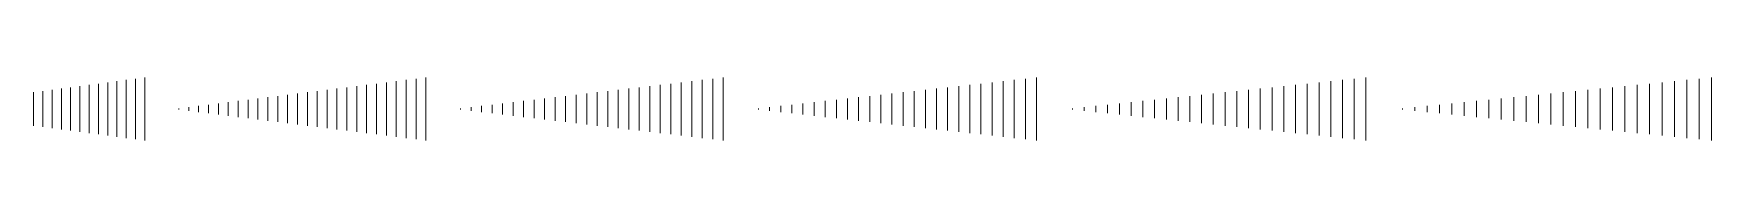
# Model space of a CAD drawing. Header units: metres. Extents: x -22 to 2707, y 0 to 1161.
# Drawn here: x 1350 to 2707, y 46 to 96 of the extents above; entities that cross this region are included whole.
import ezdxf

# ---------------------------------------------------------------- set-up
doc = ezdxf.new("R2010")
doc.units = ezdxf.units.M
doc.layers.add('TOP', color=1, linetype='Continuous', lineweight=0)

msp = doc.modelspace()

# ---------------------------------------------------------------- linework, layer by layer
at = {"layer": 'TOP'}
for p, q in [((1432, 46.5), (1432, 95.5)), ((1439.5, 45.5), (1439.5, 96.5)), ((1659, 46.5), (1659, 95.5)), ((1667, 45.5), (1667, 96.5)), ((1899, 46.5), (1899, 95.5)), ((1907.5, 45.5), (1907.5, 96.5)), ((2152, 46.5), (2152, 95.5)), ((2161, 45.5), (2161, 96.5)), ((2418, 46.5), (2418, 95.5)), ((2427.5, 45.5), (2427.5, 96.5)), ((2697, 46.5), (2697, 95.5)), ((2707, 45.5), (2707, 96.5)), ((1349.5, 57.5), (1349.5, 84.5)), ((1357, 56.5), (1357, 85.5)), ((1364.5, 55.5), (1364.5, 86.5)), ((1372, 54.5), (1372, 87.5)), ((1379.5, 53.5), (1379.5, 88.5)), ((1387, 52.5), (1387, 89.5)), ((1394.5, 51.5), (1394.5, 90.5)), ((1402, 50.5), (1402, 91.5)), ((1409.5, 49.5), (1409.5, 92.5)), ((1417, 48.5), (1417, 93.5)), ((1424.5, 47.5), (1424.5, 94.5)), ((1547, 60.5), (1547, 81.5)), ((1555, 59.5), (1555, 82.5)), ((1563, 58.5), (1563, 83.5)), ((1571, 57.5), (1571, 84.5)), ((1579, 56.5), (1579, 85.5)), ((1587, 55.5), (1587, 86.5)), ((1595, 54.5), (1595, 87.5)), ((1603, 53.5), (1603, 88.5)), ((1611, 52.5), (1611, 89.5)), ((1619, 51.5), (1619, 90.5)), ((1627, 50.5), (1627, 91.5)), ((1635, 49.5), (1635, 92.5)), ((1643, 48.5), (1643, 93.5)), ((1651, 47.5), (1651, 94.5)), ((1780, 60.5), (1780, 81.5)), ((1788.5, 59.5), (1788.5, 82.5)), ((1797, 58.5), (1797, 83.5)), ((1805.5, 57.5), (1805.5, 84.5)), ((1814, 56.5), (1814, 85.5)), ((1822.5, 55.5), (1822.5, 86.5)), ((1831, 54.5), (1831, 87.5)), ((1839.5, 53.5), (1839.5, 88.5)), ((1848, 52.5), (1848, 89.5)), ((1856.5, 51.5), (1856.5, 90.5)), ((1865, 50.5), (1865, 91.5)), ((1873.5, 49.5), (1873.5, 92.5)), ((1882, 48.5), (1882, 93.5)), ((1890.5, 47.5), (1890.5, 94.5)), ((2026, 60.5), (2026, 81.5)), ((2035, 59.5), (2035, 82.5)), ((2044, 58.5), (2044, 83.5)), ((2053, 57.5), (2053, 84.5)), ((2062, 56.5), (2062, 85.5)), ((2071, 55.5), (2071, 86.5)), ((2080, 54.5), (2080, 87.5)), ((2089, 53.5), (2089, 88.5)), ((2098, 52.5), (2098, 89.5)), ((2107, 51.5), (2107, 90.5)), ((2116, 50.5), (2116, 91.5)), ((2125, 49.5), (2125, 92.5)), ((2134, 48.5), (2134, 93.5)), ((2143, 47.5), (2143, 94.5)), ((2285, 60.5), (2285, 81.5)), ((2294.5, 59.5), (2294.5, 82.5)), ((2304, 58.5), (2304, 83.5)), ((2313.5, 57.5), (2313.5, 84.5)), ((2323, 56.5), (2323, 85.5)), ((2332.5, 55.5), (2332.5, 86.5)), ((2342, 54.5), (2342, 87.5)), ((2351.5, 53.5), (2351.5, 88.5)), ((2361, 52.5), (2361, 89.5)), ((2370.5, 51.5), (2370.5, 90.5)), ((2380, 50.5), (2380, 91.5)), ((2389.5, 49.5), (2389.5, 92.5)), ((2399, 48.5), (2399, 93.5)), ((2408.5, 47.5), (2408.5, 94.5)), ((2557, 60.5), (2557, 81.5)), ((2567, 59.5), (2567, 82.5)), ((2577, 58.5), (2577, 83.5)), ((2587, 57.5), (2587, 84.5)), ((2597, 56.5), (2597, 85.5)), ((2607, 55.5), (2607, 86.5)), ((2617, 54.5), (2617, 87.5)), ((2627, 53.5), (2627, 88.5)), ((2637, 52.5), (2637, 89.5)), ((2647, 51.5), (2647, 90.5)), ((2657, 50.5), (2657, 91.5)), ((2667, 49.5), (2667, 92.5)), ((2677, 48.5), (2677, 93.5)), ((2687, 47.5), (2687, 94.5)), ((1467, 70.5), (1467, 71.5)), ((1475, 69.5), (1475, 72.5)), ((1483, 68.5), (1483, 73.5)), ((1491, 67.5), (1491, 74.5)), ((1499, 66.5), (1499, 75.5)), ((1507, 65.5), (1507, 76.5)), ((1515, 64.5), (1515, 77.5)), ((1523, 63.5), (1523, 78.5)), ((1531, 62.5), (1531, 79.5)), ((1539, 61.5), (1539, 80.5)), ((1695, 70.5), (1695, 71.5)), ((1703.5, 69.5), (1703.5, 72.5)), ((1712, 68.5), (1712, 73.5)), ((1720.5, 67.5), (1720.5, 74.5)), ((1729, 66.5), (1729, 75.5)), ((1737.5, 65.5), (1737.5, 76.5)), ((1746, 64.5), (1746, 77.5)), ((1754.5, 63.5), (1754.5, 78.5)), ((1763, 62.5), (1763, 79.5)), ((1771.5, 61.5), (1771.5, 80.5)), ((1936, 70.5), (1936, 71.5)), ((1945, 69.5), (1945, 72.5)), ((1954, 68.5), (1954, 73.5)), ((1963, 67.5), (1963, 74.5)), ((1972, 66.5), (1972, 75.5)), ((1981, 65.5), (1981, 76.5)), ((1990, 64.5), (1990, 77.5)), ((1999, 63.5), (1999, 78.5)), ((2008, 62.5), (2008, 79.5)), ((2017, 61.5), (2017, 80.5)), ((2190, 70.5), (2190, 71.5)), ((2199.5, 69.5), (2199.5, 72.5)), ((2209, 68.5), (2209, 73.5)), ((2218.5, 67.5), (2218.5, 74.5)), ((2228, 66.5), (2228, 75.5)), ((2237.5, 65.5), (2237.5, 76.5)), ((2247, 64.5), (2247, 77.5)), ((2256.5, 63.5), (2256.5, 78.5)), ((2266, 62.5), (2266, 79.5)), ((2275.5, 61.5), (2275.5, 80.5)), ((2457, 70.5), (2457, 71.5)), ((2467, 69.5), (2467, 72.5)), ((2477, 68.5), (2477, 73.5)), ((2487, 67.5), (2487, 74.5)), ((2497, 66.5), (2497, 75.5)), ((2507, 65.5), (2507, 76.5)), ((2517, 64.5), (2517, 77.5)), ((2527, 63.5), (2527, 78.5)), ((2537, 62.5), (2537, 79.5)), ((2547, 61.5), (2547, 80.5))]:
    msp.add_line(p, q, dxfattribs=at)

doc.saveas('drawing.dxf')
